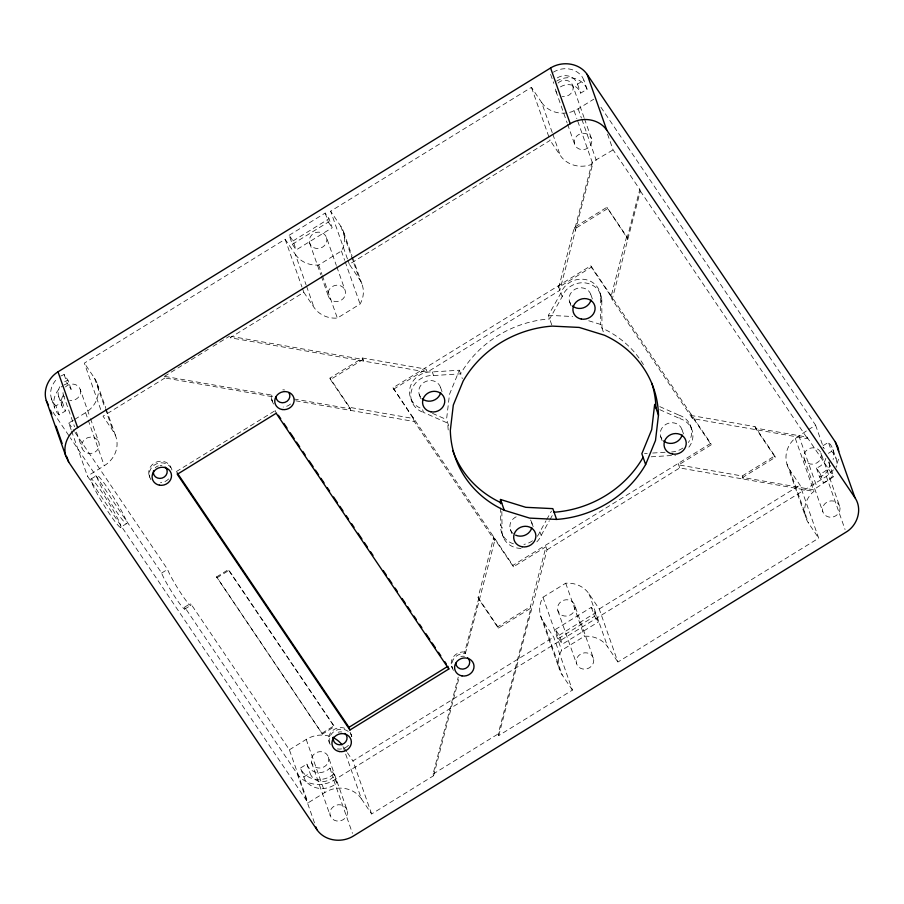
<?xml version="1.0" encoding="UTF-8"?>
<svg xmlns="http://www.w3.org/2000/svg" width="904" height="904" viewBox="0 0 904 904"><rect width="100%" height="100%" fill="white"/><g stroke="black" fill="none" stroke-linecap="round" stroke-linejoin="round"><path stroke-width="0.68" stroke-dasharray="4.52 3.39" d="M273.607 404.031A11.673 10.656 -19.4 0 1 271.934 398.777L272.183 396.686L165.014 377.951L164.438 376.335L271.618 395.071L271.369 397.15A11.673 10.656 -19.4 0 0 273.042 402.416M448.633 425.569L446.531 419.58L449.503 394.302L459.356 370.222L432.304 371.939A20.543 18.758 -19.4 0 0 410.145 387.217A20.543 18.758 -19.4 0 0 422.281 408.834L423.547 412.427L447.796 423.174A105.067 95.903 -19.4 0 0 448.553 432.948M838.562 459.209L835.884 466.667M479.154 600.55L478.08 597.487L493.663 537.564L513.415 566.819L545.993 546.717L530.411 606.64L531.484 609.703M627.738 239.594L626.664 236.532L606.912 207.287L574.334 227.379L558.751 287.302L591.329 267.211L590.82 265.765L393.003 387.793L413.264 418.484L349.712 407.376L329.96 378.121L362.549 358.029L426.089 369.137L427.174 372.188L559.825 290.365L592.753 163.771L577.317 119.95M346.661 751.619L342.74 745.811L361.43 798.865L371.623 813.962L433.592 775.734L433.027 774.118L458.238 677.152M453.469 670.406A11.673 10.656 -19.4 0 1 463.108 653.558L465.334 653.671L464.769 652.055L478.589 598.934L498.33 628.178L530.919 608.076L498.194 733.912L498.759 735.54L572.413 690.102L553.723 637.049L543.53 621.952A26.849 24.51 -19.4 0 1 542.965 597.25L565.712 583.216A26.849 24.51 -19.4 0 1 589.035 593.883L599.228 608.98L617.907 662.033L818.696 538.174L800.017 485.12L789.825 470.023A26.849 24.51 -19.4 0 1 793.362 439.898L807.193 430.383M433.592 775.734L459.164 677.401M465.334 653.671L494.737 540.626L493.155 536.128M626.664 236.532L611.081 296.455L591.329 267.211M607.522 134.063L613.093 149.883L639.795 189.433L627.173 237.967L606.912 207.287M498.759 735.54L547.067 549.779L545.485 545.281M828.606 462.125L833.714 476.634L813.408 489.798L742.704 477.436L775.282 457.334L755.541 428.089L807.012 437.084L807.577 438.711L692.566 418.597L612.155 299.518L640.36 191.049L639.795 189.433M537.304 536.275A20.543 18.758 -19.4 0 0 539.903 531.823L546.016 520.84M546.694 519.619L551.451 511.076M536.852 541.846A20.543 18.758 -19.4 0 0 541.168 535.417L549.327 520.772M550.005 519.551L552.717 514.681M551.756 324.909L548.378 315.315L560.932 293.054A20.543 18.758 -19.4 0 1 584.187 279.347A20.543 18.758 -19.4 0 1 600.516 298.286L601.781 301.879L601.985 328.062A105.067 95.903 -19.4 0 1 644.552 366.583M601.781 301.879A20.543 18.758 -19.4 0 0 585.453 282.941A20.543 18.758 -19.4 0 0 562.198 296.659L549.643 318.909A105.067 95.903 -19.4 0 0 460.622 373.827L433.57 375.544A20.543 18.758 -19.4 0 0 411.41 390.81A20.543 18.758 -19.4 0 0 423.547 412.427M833.42 469.922L826.358 476.419L333.779 780.265C322.197 787.497 305.247 785.463 297.246 773.88L184.653 607.126A22.419 2.124 58.3 0 1 176.19 598.719A22.419 2.124 58.3 0 1 161.635 573.034L70.309 437.773M333.745 773.858L330.954 776.084A21.357 19.492 -19.4 0 1 301.902 771.01L300.467 768.038L306.851 764.106A13.82 12.611 -19.4 0 0 329.881 768.129L333.745 773.858L336.909 782.853L334.13 785.079A21.357 19.492 -19.4 0 1 305.066 780.005L300.467 768.038M795.294 438.361L813.973 491.414L812.052 492.951A26.849 24.51 -19.4 0 0 808.504 523.088L818.696 538.174M289.167 235.266L325.18 213.061L329.011 218.745L332.175 227.74L296.173 249.945L292.342 244.261L289.167 235.266L293.009 240.95L296.173 249.945M100.706 409.546L84.355 363.125L285.144 239.266L295.337 254.363L306.083 284.862M347.452 258.951L330.638 211.197L531.428 87.338L541.62 102.434L552.367 132.945M293.009 240.95L329.011 218.745M292.342 244.261L328.344 222.056L325.18 213.061M62.964 395.76A13.82 12.611 -19.4 0 0 65.495 410.936L59.11 414.879L55.935 405.885L62.319 401.952A13.82 12.611 -19.4 0 1 59.8 386.765M557.282 77.891A13.82 12.611 -19.4 0 1 577.52 84.14L583.905 80.207L582.47 77.235A21.357 19.492 -19.4 0 0 553.406 72.162M560.446 86.886A13.82 12.611 -19.4 0 1 580.684 93.135L587.069 89.202L583.905 80.207M295.337 254.363A26.849 24.51 -19.4 0 0 318.649 265.03L341.396 250.996A26.849 24.51 -19.4 0 0 340.831 226.294L330.638 211.197M71.111 429.682L68.772 423.049L73.574 420.089M74.772 419.343L85.586 412.676A26.849 24.51 -19.4 0 0 94.547 378.222L84.355 363.125M541.62 102.434A26.849 24.51 -19.4 0 0 571.803 111.757L578.164 108.819L593.781 99.191M164.438 376.335L208.282 349.283M213.028 346.368L229.605 336.13M165.014 377.951L103.033 416.179L113.226 431.276A26.849 24.51 -19.4 0 1 104.265 465.729L87.451 476.103L308.072 802.854L324.886 792.48A26.849 24.51 -19.4 0 1 361.43 798.865M302.422 288.342L303.823 292.32L230.181 337.746L427.174 372.188M303.823 292.32L314.016 307.416A26.849 24.51 -19.4 0 0 337.339 318.084L360.086 304.049A26.849 24.51 -19.4 0 0 359.521 279.347L349.328 264.25L550.118 140.391L531.428 87.338M607.42 208.722L574.842 228.825L592.176 162.155L613.093 149.883M91.214 478.894L97.146 475.233M176.325 471.594L275.234 410.574L276.805 412.913M293.879 398.958L350.221 408.811L330.468 379.567L363.058 359.464L230.995 336.378M120.413 527.394A28.487 2.701 58.3 0 0 101.949 492.171A28.487 2.701 58.3 0 0 95.078 489.866A28.487 2.701 58.3 0 0 120.413 527.394L126.345 523.732A28.487 2.701 58.3 0 0 107.892 488.51A28.487 2.701 58.3 0 0 101.011 486.205A28.487 2.701 58.3 0 0 126.345 523.732M393.511 389.24L426.089 369.137M161.635 573.034L167.568 569.373A22.419 2.124 58.3 0 0 182.122 595.058A22.419 2.124 58.3 0 0 190.586 603.465L289.393 749.8L308.072 802.854M216.598 576.899L228.475 569.577L333.983 725.856L334.299 726.748L322.434 734.071L216.598 576.899L322.434 734.071M216.915 577.803L228.791 570.481L228.475 569.577M184.653 607.126L190.586 603.465M184.631 609.16L190.563 605.499M513.415 566.819L512.907 565.373L710.725 443.344L590.82 265.765M711.233 444.791L678.644 464.882L742.195 476.001L774.773 455.898L755.032 426.654L691.481 415.535L711.233 444.791L710.725 443.344M547.067 549.779L679.729 467.944L813.973 491.414M289.393 749.8L306.207 739.427A26.849 24.51 -19.4 0 1 331.565 736.963M808.391 429.649L815.6 425.196L599.702 105.452M322.118 733.178L333.983 725.856M498.33 628.178L497.821 626.743L530.411 606.64M823.103 445.638L828.426 442.361L830.663 444.836A21.357 19.492 -19.4 0 1 833.115 459.582M303.631 777.033L310.015 773.101A13.82 12.611 -19.4 0 0 333.045 777.124L336.909 782.853M828.403 453.322L831.59 451.356L828.426 442.361M555.35 629.5L591.363 607.296L595.194 612.98L598.358 621.963L562.356 644.179L558.525 638.495L555.35 629.5L559.192 635.184L562.356 644.179M371.623 813.962L352.933 760.908L553.723 637.049M599.228 608.98L800.017 485.12M559.192 635.184L595.194 612.98M558.525 638.495L594.527 616.291L591.363 607.296M572.413 690.102L562.22 675.005A26.849 24.51 -19.4 0 1 561.644 650.304L584.402 636.269A26.849 24.51 -19.4 0 1 607.714 646.948L617.907 662.033M433.027 774.118L498.194 733.912M60.828 376.007L64.105 374.505L67.969 380.234L71.133 389.228A13.82 12.611 -19.4 0 0 67.868 390.731M63.992 385.002L67.269 383.488L71.133 389.228M592.753 163.771L590.493 164.81A26.849 24.51 -19.4 0 1 560.31 155.488L550.118 140.391M825.872 458.317A13.82 12.611 -19.4 0 1 816.391 468.012L820.267 473.741L823.533 472.238A21.357 19.492 -19.4 0 0 830.414 465.616M816.391 468.012L819.566 477.007L823.431 482.736L826.708 481.233A21.357 19.492 -19.4 0 0 834.279 473.47M644.541 453.548L647.253 453.379M652.665 453.04L666.214 452.181M651.23 456.802L670.192 455.605A20.543 18.758 -19.4 0 0 675.503 455.266M548.378 315.315L572.695 316.513M464.769 652.055L462.543 651.942A11.673 10.656 -19.4 0 0 452.893 668.79M295.823 400.822L414.337 421.546L494.737 540.626M588.719 320.762L600.708 324.468L603.669 332.853M659.773 406.63L678.893 415.106L680.158 418.699A20.543 18.758 -19.4 0 1 687.164 449.13M659.762 409.67L680.158 418.699M432.485 413.354L446.531 419.58M831.59 451.356L833.827 453.831A21.357 19.492 -19.4 0 1 836.573 467.311M55.935 405.885L53.709 403.41A21.357 19.492 -19.4 0 1 56.523 379.454M59.11 414.879L56.873 412.405A21.357 19.492 -19.4 0 1 62.839 385.771M807.012 437.084L833.714 476.634M640.36 191.049L807.577 438.711M328.344 222.056L332.175 227.74M594.527 616.291L598.358 621.963M393.003 387.793L512.907 565.373M478.08 597.487L497.821 626.743M228.791 570.481L334.299 726.748M347.441 752.783L352.933 760.908M68.772 423.049L74.297 431.242M75.088 432.417L167.568 569.373M52.986 412.111L69.518 436.609M587.069 89.202L585.634 86.23A21.357 19.492 -19.4 0 0 556.57 81.145M832.889 449.412L836.053 458.407M815.6 425.196L823.487 447.616M821.013 453.266A8.87 8.102 -19.4 0 1 810.481 464.046A8.87 8.102 -19.4 0 1 806.221 450.678A8.87 8.102 -19.4 0 1 821.013 453.266L839.692 506.319A8.87 8.102 -19.4 0 1 829.16 517.099A8.87 8.102 -19.4 0 1 824.911 503.731A8.87 8.102 -19.4 0 1 839.692 506.319M826.358 476.419L845.059 529.518M820.267 473.741L823.431 482.736M798.786 435.57L816.9 487.007M804.131 458.723L822.809 511.777M789.825 470.023L808.504 523.088M787.022 464.26L805.713 517.314M774.773 455.898L775.282 457.334M755.032 426.654L756.106 429.705M742.195 476.001L743.269 479.052M577.52 84.14L580.684 93.135M690.972 414.1L692.566 418.597M558.028 83.078A8.87 8.102 -19.4 0 1 572.808 85.665L584.018 117.497M584.492 118.831L591.499 138.719A8.87 8.102 -19.4 0 1 580.967 149.51A8.87 8.102 -19.4 0 1 576.707 136.131A8.87 8.102 -19.4 0 1 591.499 138.719M690.046 424.631L691.311 428.225M578.164 108.819L581.408 118.051M581.882 119.373L596.278 160.257M574.063 110.717L576.854 118.627M681.989 429.637L684.102 435.626M550.615 74.388L553.79 83.383M555.937 91.135L567.147 122.967M567.61 124.289L574.616 144.188M678.147 463.447L679.729 467.944M660.666 436.542L662.361 441.333M610.573 295.02L612.155 299.518M552.83 134.267L560.31 155.488M600.177 293.371L601.442 296.964M574.334 227.379L575.407 230.441M590.866 294.67L592.561 299.473M569.543 301.574L571.656 307.575M560.932 293.054L562.198 296.659M558.243 285.867L559.825 290.365M589.035 593.883L607.714 646.948M574.718 605.183A8.87 8.102 -19.4 0 1 564.186 615.974A8.87 8.102 -19.4 0 1 559.938 602.606A8.87 8.102 -19.4 0 1 574.718 605.183L593.408 658.248A8.87 8.102 -19.4 0 1 582.877 669.028A8.87 8.102 -19.4 0 1 578.616 655.66A8.87 8.102 -19.4 0 1 593.408 658.248M565.712 583.216L584.402 636.269M539.903 531.823L541.168 535.417M531.654 522.376L533.337 527.168M557.847 610.652L576.526 663.705M542.965 597.25L561.644 650.304M459.356 370.222L462.317 378.618M543.53 621.952L562.22 675.005M510.331 529.281L512.014 534.072M540.739 616.189L559.418 669.242M500.579 507.89L500.771 524.693L502.036 528.286A20.543 18.758 -19.4 0 0 522.535 548.344M502.285 534.309L503.562 537.903M440.519 387.409L442.214 392.212M432.304 371.939L433.57 375.544M419.196 394.313L421.309 400.314M411.139 399.297L412.405 402.89M412.755 417.049L414.337 421.546M343.633 232.057L352.04 255.934M352.503 257.256L362.312 285.11M340.831 226.294L359.521 279.347M347.927 260.273L349.328 264.25M341.396 250.996L344.673 260.284M345.136 261.606L360.086 304.049M326.525 237.594A8.87 8.102 -19.4 0 1 315.993 248.374A8.87 8.102 -19.4 0 1 311.733 235.006A8.87 8.102 -19.4 0 1 326.525 237.594L336.333 265.448M336.796 266.77L345.204 290.647A8.87 8.102 -19.4 0 1 334.672 301.427A8.87 8.102 -19.4 0 1 330.423 288.06A8.87 8.102 -19.4 0 1 345.204 290.647M362.549 358.029L363.623 361.08M318.649 265.03L321.926 274.319M322.389 275.641L337.339 318.084M309.643 243.063L320.852 274.895M321.327 276.217L328.333 296.116M451.684 666.282L452.249 667.898M349.712 407.376L350.786 410.427M306.546 286.195L314.016 307.416M285.144 239.266L301.959 287.02M329.96 378.121L330.468 379.567M271.618 395.071L272.183 396.686M271.833 399.907L272.398 401.523M275.234 410.574L275.867 412.382M351.238 734.749L351.814 736.364A11.673 10.656 -19.4 0 0 337.474 729.799A11.673 10.656 -19.4 0 0 329.598 743.551L329.033 741.935M328.434 757.111A8.87 8.102 -19.4 0 1 317.903 767.903A8.87 8.102 -19.4 0 1 313.643 754.535A8.87 8.102 -19.4 0 1 328.434 757.111L347.113 810.165A8.87 8.102 -19.4 0 1 336.582 820.956A8.87 8.102 -19.4 0 1 332.333 807.588A8.87 8.102 -19.4 0 1 347.113 810.165M329.881 768.129L333.045 777.124M333.779 780.265L352.481 833.364M306.207 739.427L324.886 792.48M311.552 762.58L330.231 815.634M306.851 764.106L310.015 773.101M297.246 773.88L314.536 823.002M171.963 469.99L171.387 468.374A11.673 10.656 -19.4 0 0 155.635 462.373A11.673 10.656 -19.4 0 0 150.392 478.069M149.183 475.56L149.748 477.188M97.338 383.985L105.745 407.862M106.209 409.184L116.028 437.039M94.547 378.222L104.819 407.399M105.293 408.721L113.226 431.276M65.45 386.935A8.87 8.102 -19.4 0 1 80.241 389.522L90.05 417.377M90.513 418.699L98.92 442.576A8.87 8.102 -19.4 0 1 88.389 453.356A8.87 8.102 -19.4 0 1 84.128 439.988A8.87 8.102 -19.4 0 1 98.92 442.576M85.586 412.676L104.265 465.729M64.105 374.505L67.269 383.488M63.359 394.98L74.569 426.824M76.433 432.123L82.038 448.045M62.319 401.952L65.495 410.936M71.574 431.005L87.451 476.103M58.647 396.506L61.822 405.5M51.483 398.833L54.647 407.817M501.844 511.483L502.036 528.286M600.516 298.286L600.708 324.468M150.957 479.685A11.673 10.656 -19.4 0 1 154.855 464.712A11.673 10.656 -19.4 0 1 170.743 467.481M155.273 467.775A7.006 6.396 -19.4 0 1 158.347 465.876M160.132 465.526A7.006 6.396 -19.4 0 1 161.94 465.616M282.782 389.861A7.006 6.396 -19.4 0 1 284.59 389.952M460.848 656.586A7.006 6.396 -19.4 0 1 464.441 656.327M338.198 732.251A7.006 6.396 -19.4 0 1 341.791 731.991M168.63 478.962A11.673 10.656 -19.4 0 1 160.528 482.713M290.557 403.998A11.673 10.656 -19.4 0 1 283.178 407.049M350.029 732.24A11.673 10.656 -19.4 0 1 351.701 737.494M348.492 745.337A11.673 10.656 -19.4 0 1 337.384 748.93M330.242 744.444A11.673 10.656 -19.4 0 1 331.791 731.347A11.673 10.656 -19.4 0 1 345.701 728.613M572.808 85.665A8.87 8.102 -19.4 0 1 562.277 96.445M556.853 93.033A8.87 8.102 -19.4 0 1 555.587 89.044M80.241 389.522A8.87 8.102 -19.4 0 1 69.698 400.302M64.274 396.89A8.87 8.102 -19.4 0 1 63.257 390.765M420.371 396.72A11.21 10.226 -19.4 0 1 426.756 381.115A11.21 10.226 -19.4 0 1 440.96 390.053M570.707 303.981A11.21 10.226 -19.4 0 1 577.102 288.376A11.21 10.226 -19.4 0 1 591.306 297.314M530.478 519.969A11.21 10.226 -19.4 0 1 532.094 525.021M513.302 533.688A11.21 10.226 -19.4 0 1 516.975 516.41M661.841 438.948A11.21 10.226 -19.4 0 1 668.226 423.332A11.21 10.226 -19.4 0 1 682.43 432.27M532.535 540.807A20.543 18.758 -19.4 0 1 523.924 544.4M513.461 543.812A20.543 18.758 -19.4 0 1 500.771 524.693M678.893 415.106A20.543 18.758 -19.4 0 1 688.396 442.508M682.848 448.079A20.543 18.758 -19.4 0 1 671.582 452M64.704 381.748A13.82 12.611 -19.4 0 1 67.969 380.234M822.866 447.051A13.82 12.611 -19.4 0 1 824.279 448.768M829.16 461.797A13.82 12.611 -19.4 0 1 819.566 477.007"/><path stroke-width="1.36" d="M658.474 415.162L655.502 440.44L645.637 464.52A105.067 95.903 -19.4 0 1 556.615 519.427L529.608 518.105L504.285 510.274A105.067 95.903 -19.4 0 1 450.328 430.372L453.299 405.094L463.164 381.013A105.067 95.903 -19.4 0 1 552.186 326.107L579.193 327.429L604.516 335.26A105.067 95.903 -19.4 0 1 658.474 415.162L654.665 404.37L651.694 429.649L641.84 453.729L645.637 464.52M58.003 371.826C48.522 377.691 42.906 389.601 46.251 400.517L65.89 456.271L68.681 462.034L316.875 829.635C324.886 841.217 341.825 843.251 353.419 836.019L845.997 532.173C857.512 525.382 862.744 509.178 854.958 497.708L835.319 441.966L587.125 74.365C579.114 62.783 562.175 60.749 550.581 67.981L58.003 371.826L77.642 427.581C68.15 433.434 62.545 445.356 65.89 456.271M77.642 427.581L570.221 123.735C581.803 116.503 598.753 118.537 606.754 130.119L854.958 497.708M448.203 667.197L448.836 668.994L349.927 730.014L348.978 727.313L447.887 666.293M500.533 503.686L500.477 499.483L525.8 507.313L552.819 508.636L556.615 519.427M278.387 415.252L280.748 418.755M283.901 423.422L287.054 428.089M290.207 432.767L294.15 438.598M296.512 442.101L299.676 446.779M302.829 451.446L305.19 454.949M309.134 460.791L313.078 466.622M315.439 470.125L318.592 474.803M320.954 478.306L324.107 482.973M327.259 487.64L329.632 491.143M333.576 496.985L337.508 502.827M339.881 506.33L343.034 510.997M346.187 515.664L348.548 519.167M351.701 523.845L354.074 527.348M358.018 533.179L361.95 539.021M364.323 542.524L367.476 547.191M370.629 551.869L372.99 555.372M383.239 570.548L386.392 575.215M388.765 578.718L391.918 583.396M395.071 588.063L397.432 591.566M402.167 598.572L405.32 603.239M407.681 606.742L410.834 611.42M413.987 616.087L416.348 619.59M419.512 624.257L421.874 627.76M425.818 633.602L429.762 639.444M432.123 642.947L435.276 647.614M438.429 652.281L440.79 655.784M444.734 661.626L446.316 663.965M448.836 668.994L276.183 413.275L177.274 474.295L349.927 730.014M177.105 472.758L348.978 727.313M835.319 441.966L838.11 447.729L838.742 451.525M46.251 400.517L48.488 405.139M587.125 74.365L606.754 130.119M550.581 67.981L570.221 123.735M500.477 499.483L504.285 510.274M315.948 826.979L316.875 829.635M50.454 410.269L51.856 414.247M56.059 426.202L62.139 443.457M66.806 456.735L68.681 462.034M165.082 467.052A7.006 6.396 -19.4 0 1 162.223 478.058A7.006 6.396 -19.4 0 1 153.544 470.792M288.873 392.652A7.006 6.396 -19.4 0 1 284.873 402.404A7.006 6.396 -19.4 0 1 275.991 396.822M467.583 657.773A7.006 6.396 -19.4 0 1 465.583 668.44A7.006 6.396 -19.4 0 1 455.853 663.186M344.932 733.426A7.006 6.396 -19.4 0 1 342.074 744.433A7.006 6.396 -19.4 0 1 333.395 737.167M332.796 737.483A26.849 24.51 -19.4 0 1 341.994 744.772M440.643 392.754A11.21 10.226 -19.4 0 1 422.179 398.732M590.99 300.004A11.21 10.226 -19.4 0 1 572.526 305.993M531.767 527.71A11.21 10.226 -19.4 0 1 515.642 535.168M682.113 434.971A11.21 10.226 -19.4 0 1 663.649 440.949M651.818 383.217A105.067 95.903 -19.4 0 1 655.931 407.975M643.106 457.322A105.067 95.903 -19.4 0 1 554.084 512.24M501.754 503.087A105.067 95.903 -19.4 0 1 452.791 450.554M159.488 485.188A9.808 8.95 -19.4 0 0 171.127 473.267A9.808 8.95 -19.4 0 0 154.787 470.408A9.808 8.95 -19.4 0 0 159.488 485.188M282.138 409.523A9.808 8.95 -19.4 0 0 293.777 397.602A9.808 8.95 -19.4 0 0 277.438 394.754A9.808 8.95 -19.4 0 0 282.138 409.523M461.989 675.898A9.808 8.95 -19.4 0 0 473.639 663.977A9.808 8.95 -19.4 0 0 457.288 661.118A9.808 8.95 -19.4 0 0 461.989 675.898M339.339 751.552A9.808 8.95 -19.4 0 0 350.989 739.641A9.808 8.95 -19.4 0 0 334.638 736.783A9.808 8.95 -19.4 0 0 339.339 751.552M431.016 411.828A11.21 10.226 -19.4 0 0 444.327 398.201A11.21 10.226 -19.4 0 0 425.648 394.935A11.21 10.226 -19.4 0 0 431.016 411.828M581.362 319.078A11.21 10.226 -19.4 0 0 594.674 305.462A11.21 10.226 -19.4 0 0 575.995 302.196A11.21 10.226 -19.4 0 0 581.362 319.078M522.139 546.784A11.21 10.226 -19.4 0 0 535.45 533.168A11.21 10.226 -19.4 0 0 516.772 529.902A11.21 10.226 -19.4 0 0 522.139 546.784M672.486 454.045A11.21 10.226 -19.4 0 0 685.797 440.429A11.21 10.226 -19.4 0 0 667.118 437.163A11.21 10.226 -19.4 0 0 672.486 454.045"/></g></svg>
